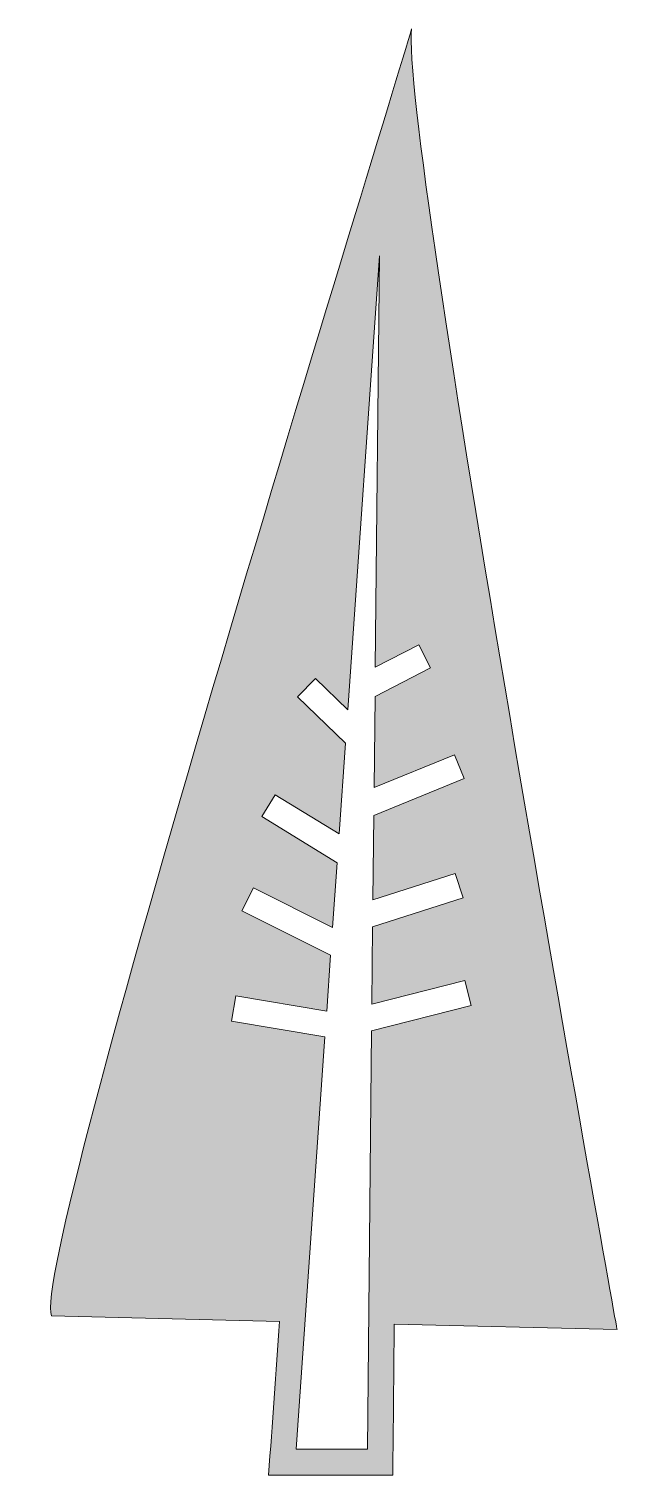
# Model space of a CAD drawing. Header units: inches. Extents: x -2 to 40, y 0 to 102.
import ezdxf

# ---------------------------------------------------------------- set-up
doc = ezdxf.new("R2010")
doc.units = ezdxf.units.IN
doc.header["$MEASUREMENT"] = 0
doc.layers.add('Layer 1', color=7, linetype='Continuous')

msp = doc.modelspace()

# ---------------------------------------------------------------- hatches: boundary and pattern name
at = {"layer": 'Layer 1', "true_color": 0x87961d}
h = msp.add_hatch(color=54, dxfattribs=at)
h.dxf.hatch_style = 2
edge = h.paths.add_edge_path()
edge.add_spline(control_points=[(25.37, 101.6), (23.47, 95.09), (-1.53, 14.85), (0.07, 11.19), (0.07, 11.19), (16.08, 10.8), (16.08, 10.8), (15.83, 7.2), (15.58, 3.6), (15.32, 0), (18.23, 0), (21.14, 0), (24.05, 0), (24.08, 3.53), (24.12, 7.07), (24.15, 10.6), (24.15, 10.6), (39.81, 10.22), (39.81, 10.22), (39.81, 10.22), (24.5, 94.8), (25.37, 101.6)], knot_values=[0, 0, 0, 0, 1, 1, 1, 2, 2, 2, 3, 3, 3, 4, 4, 4, 5, 5, 5, 6, 6, 6, 7, 7, 7, 7], degree=3, periodic=1)
h.paths.add_polyline_path([(25.87, 58.32), (26.69, 56.71), (22.8, 54.71), (22.73, 48.3), (28.38, 50.6), (29.06, 48.93), (22.71, 46.34), (22.65, 40.41), (28.44, 42.27), (28.99, 40.55), (22.63, 38.51), (22.58, 33.09), (29.11, 34.74), (29.55, 32.99), (22.56, 31.22), (22.26, 1.81), (17.26, 1.81), (19.28, 30.78), (12.72, 31.88), (13.02, 33.66), (19.41, 32.59), (19.68, 36.52), (13.44, 39.64), (14.25, 41.25), (19.82, 38.47), (20.14, 43.01), (14.84, 46.26), (15.78, 47.8), (20.28, 45.04), (20.72, 51.41), (17.36, 54.67), (18.62, 55.97), (20.89, 53.77), (23.11, 85.67), (22.82, 56.75)])

# ---------------------------------------------------------------- linework, layer by layer
at = {"layer": 'Layer 1', "lineweight": 0}
msp.add_lwpolyline([(25.87, 58.32), (26.69, 56.71), (22.8, 54.71), (22.73, 48.3), (28.38, 50.6), (29.06, 48.93), (22.71, 46.34), (22.65, 40.41), (28.44, 42.27), (28.99, 40.55), (22.63, 38.51), (22.58, 33.09), (29.11, 34.74), (29.55, 32.99), (22.56, 31.22), (22.26, 1.81), (17.26, 1.81), (19.28, 30.78), (12.72, 31.88), (13.02, 33.66), (19.41, 32.59), (19.68, 36.52), (13.44, 39.64), (14.25, 41.25), (19.82, 38.47), (20.14, 43.01), (14.84, 46.26), (15.78, 47.8), (20.28, 45.04), (20.72, 51.41), (17.36, 54.67), (18.62, 55.97), (20.89, 53.77), (23.11, 85.67), (22.82, 56.75), (25.87, 58.32)], dxfattribs=at)
msp.add_open_spline([(25.37, 101.6), (23.47, 95.09), (-1.53, 14.85), (0.07, 11.19), (0.07, 11.19), (16.08, 10.8), (16.08, 10.8), (15.83, 7.2), (15.58, 3.6), (15.32, 0), (18.23, 0), (21.14, 0), (24.05, 0), (24.08, 3.53), (24.12, 7.07), (24.15, 10.6), (24.15, 10.6), (39.81, 10.22), (39.81, 10.22), (39.81, 10.22), (24.5, 94.8), (25.37, 101.6)], degree=3, knots=[0, 0, 0, 0, 1, 1, 1, 2, 2, 2, 3, 3, 3, 4, 4, 4, 5, 5, 5, 6, 6, 6, 7, 7, 7, 7], dxfattribs=at)

doc.saveas('drawing.dxf')
